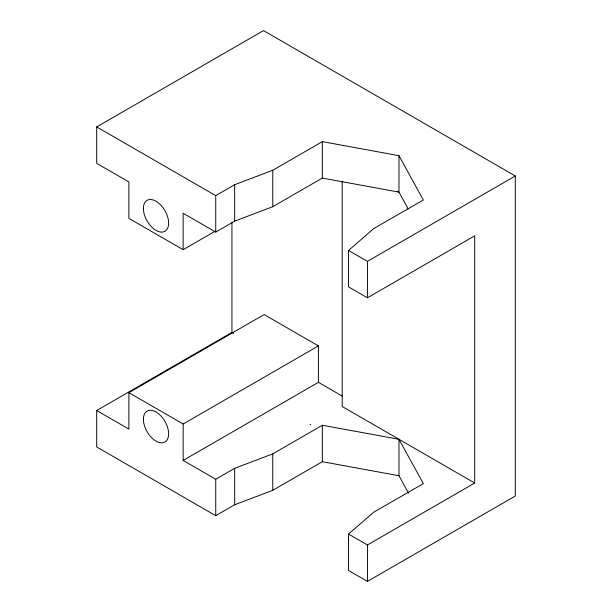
<?xml version="1.0" encoding="UTF-8"?>
<svg xmlns="http://www.w3.org/2000/svg" width="612" height="612" viewBox="0 0 612 612"><rect width="100%" height="100%" fill="white"/><g stroke="black" fill="none" stroke-linecap="round" stroke-linejoin="round"><path stroke-width="0.92" d="M183.149 460.431L318.408 382.339L318.408 345.902L183.149 424.001L183.149 460.431L215.745 479.25L234.671 468.318L272.761 453.874L322.348 425.248L398.978 439.301L423.359 483.618L373.741 512.175L348.542 534.062L367.43 544.963L474.713 483.021L474.713 235.85L367.43 297.792L348.542 286.89L348.542 250.453L373.741 228.567L423.359 200.017L398.978 155.693L322.348 141.64L272.761 170.266L234.671 184.709L215.745 195.641L96.688 126.906L96.688 163.343L128.88 181.925L128.88 218.362L183.149 249.696L215.317 231.129M96.688 126.906L263.504 30.6L515.312 175.981L515.312 496.018L367.43 581.4L348.542 570.491L348.542 534.062M183.149 249.696L183.149 213.259L215.745 232.078L234.671 221.146L272.761 206.703L322.348 178.077L398.978 192.13L408.181 208.853M408.64 493.295L398.978 475.738L322.348 461.685L272.761 490.311L234.671 504.755L215.745 515.687L96.688 446.951L96.688 410.514L231.948 332.423L233.6 333.379M96.688 410.514L128.88 429.096L128.88 392.667L264.139 314.568L318.408 345.902M348.542 250.453L367.43 261.355L515.312 175.981M397.333 191.181L398.978 192.13L398.978 155.693M318.408 382.339L342.2 396.079M474.713 483.021L342.185 406.506L342.185 181.29M310.001 424.361L310.628 424.728M128.88 392.667L183.149 424.001M398.978 439.301L398.978 475.738M367.43 261.355L367.43 297.792M367.43 544.963L367.43 581.4M322.348 141.64L322.348 178.077M322.348 425.248L322.348 461.685M272.761 170.266L272.761 206.703M272.761 453.874L272.761 490.311M234.671 184.709L234.671 221.146M234.671 468.318L234.671 504.755M231.948 222.676L231.948 332.423M215.745 195.641L215.745 232.078M215.745 479.25L215.745 515.687M143.392 419.258A17.847 10.305 60 0 0 162.325 442.813A17.847 10.305 60 0 0 162.325 417.568A17.847 10.305 60 0 0 143.392 419.258M143.392 208.524A17.847 10.305 60 0 0 162.325 232.078A17.847 10.305 60 0 0 162.325 206.833A17.847 10.305 60 0 0 143.392 208.524"/></g></svg>
